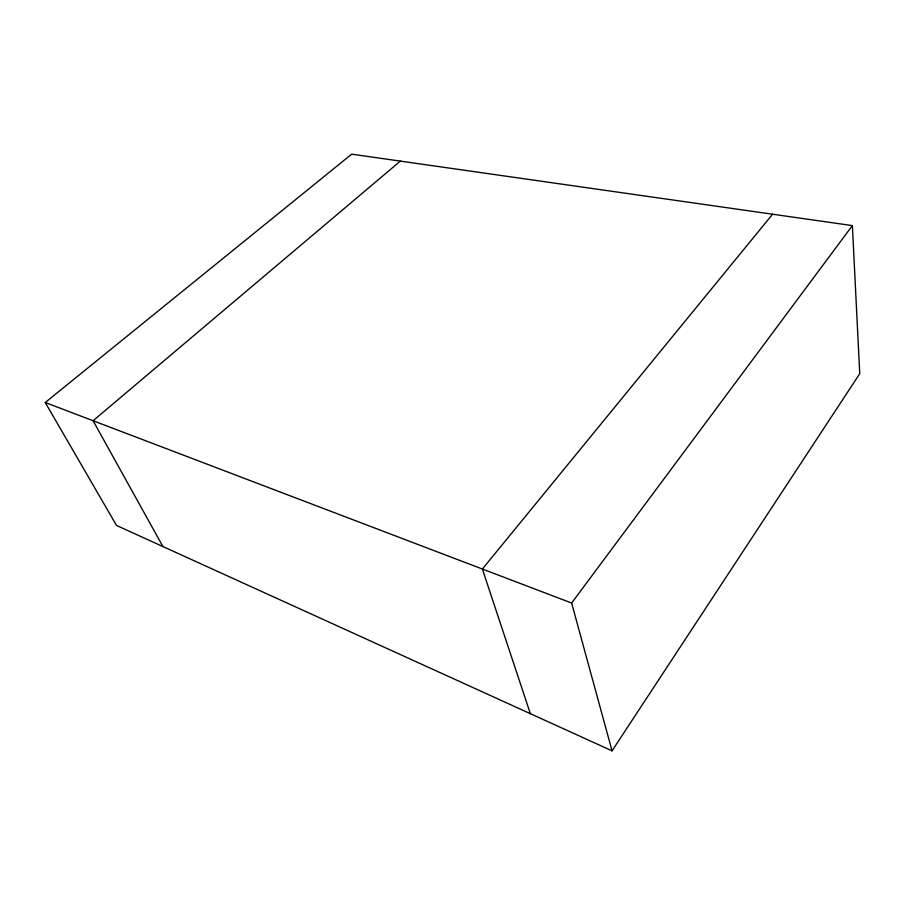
<?xml version="1.0" encoding="UTF-8"?>
<svg xmlns="http://www.w3.org/2000/svg" width="905" height="905" viewBox="0 0 905 905"><rect width="100%" height="100%" fill="white"/><g stroke="black" fill="none" stroke-linecap="round" stroke-linejoin="round"><path stroke-width="1.36" d="M612.052 750.833L859.75 373.663L852.374 225.605L351.672 154.167L45.25 402.51L116.507 525.443L612.052 750.833L571.632 603.035L852.374 225.605M772.587 214.214L482.365 569.03L530.341 713.672M400.338 161.113L93.079 420.723L162.934 546.563M45.25 402.51L571.632 603.035"/></g></svg>
